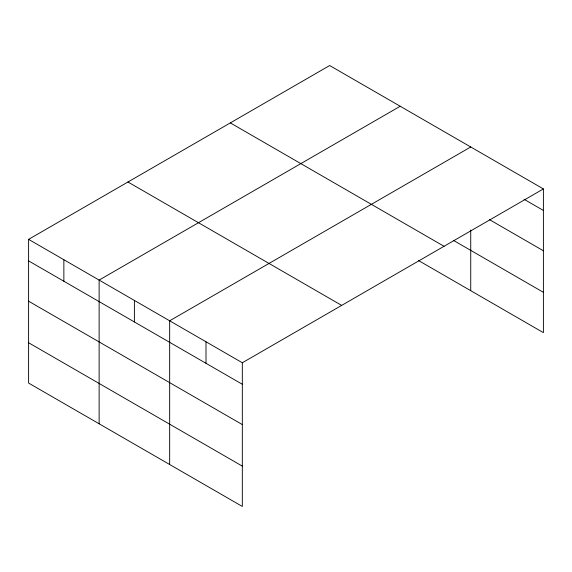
<?xml version="1.0" encoding="UTF-8"?>
<svg xmlns="http://www.w3.org/2000/svg" width="572" height="572" viewBox="0 0 572 572"><rect width="100%" height="100%" fill="white"/><g stroke="black" fill="none" stroke-linecap="round" stroke-linejoin="round"><path stroke-width="0.86" d="M28.6 239.361L242.328 362.755L242.328 506.463L28.6 383.068L28.6 239.361L329.672 65.537L543.4 188.932L543.4 332.639L418.604 260.589M400.2 106.256L99.128 280.08L99.128 423.788M470.735 146.983L169.662 320.799L169.662 464.507M242.328 362.755L543.4 188.932M524.074 199.299L543.4 210.453M489.289 219.534L543.4 250.779M453.868 240.626L543.4 292.321M230.316 122.901L444.044 246.296M127.956 182.003L341.684 305.398M28.6 260.882L242.328 384.277M28.6 301.201L242.328 424.596M28.6 342.742L242.328 466.137M470.735 230.037L470.735 290.683M205.999 341.777L205.999 363.299M134.399 300.443L134.399 321.964M63.864 259.724L63.864 281.245"/></g></svg>
